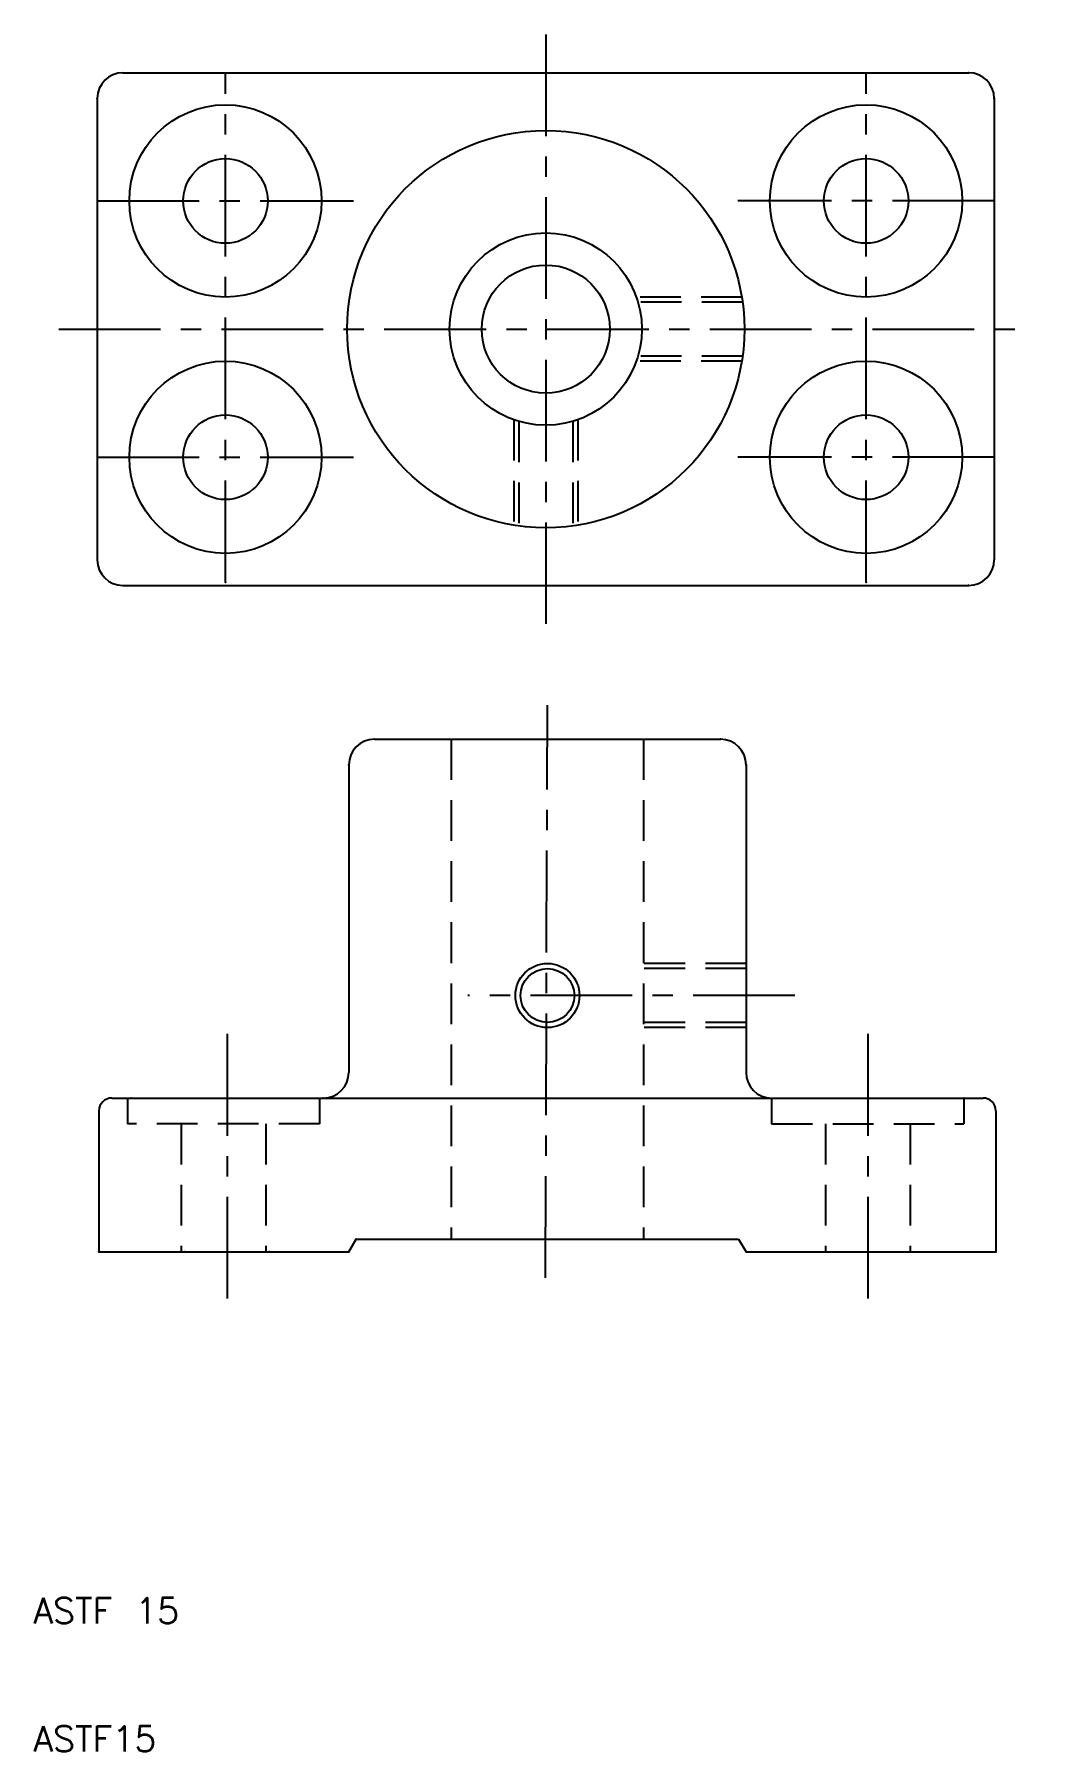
# Model space of a CAD drawing. Extents: x 10 to 88, y 10 to 144.
import ezdxf

# ---------------------------------------------------------------- set-up
doc = ezdxf.new("R2010")
doc.units = 0
doc.header["$LTSCALE"] = 0.25
doc.linetypes.add('CENTER', pattern=[50.8, 31.75, -6.35, 6.35, -6.35])
doc.linetypes.add('DASHED', pattern=[19.05, 12.7, -6.35])
doc.layers.get('0').update_dxf_attribs({"linetype": 'CONTINUOUS'})
doc.layers.add('CENTER', color=1, linetype='CENTER')
doc.styles.get("Standard").update_dxf_attribs({"font": 'txt.shx', "bigfont": 'extfont.shx'})

msp = doc.modelspace()

# ---------------------------------------------------------------- linework, layer by layer
for p, q in [((17, 141), (83, 141)), ((15, 139), (15, 103)), ((85, 139), (85, 103)), ((17, 101), (83, 101)), ((36.63, 89), (63.63, 89)), ((42.63, 89), (57.63, 89)), ((34.63, 87), (34.63, 63)), ((65.63, 87), (65.63, 63)), ((16.13, 61), (32.63, 61)), ((32.63, 61), (67.63, 61)), ((67.63, 61), (84.13, 61)), ((15.13, 60), (15.13, 49)), ((85.13, 60), (85.13, 49)), ((34.63, 49), (35.21, 50)), ((35.21, 50), (65.05, 50)), ((65.05, 50), (65.63, 49)), ((15.13, 49), (34.63, 49)), ((65.63, 49), (85.13, 49))]:
    msp.add_line(p, q)
at = {"color": 3, "linetype": 'DASHED'}
for p, q in [((65.3, 123.5), (57.07, 123.5)), ((65.36, 123.1), (57.2, 123.1)), ((65.3, 118.5), (57.07, 118.5)), ((65.36, 118.9), (57.2, 118.9)), ((47.5, 113.93), (47.5, 105.7)), ((52.5, 113.93), (52.5, 105.7)), ((47.9, 113.8), (47.9, 105.64)), ((52.1, 113.8), (52.1, 105.64)), ((42.63, 89), (42.63, 50)), ((57.63, 89), (57.63, 50)), ((65.63, 71.5), (57.63, 71.5)), ((65.63, 71.1), (57.63, 71.1)), ((65.63, 66.9), (57.63, 66.9)), ((65.63, 66.5), (57.63, 66.5)), ((17.35, 61), (17.35, 59)), ((32.35, 61), (32.35, 59)), ((67.63, 61), (67.63, 59)), ((82.63, 61), (82.63, 59)), ((32.35, 59), (17.35, 59)), ((21.55, 59), (21.55, 49)), ((28.15, 59), (28.15, 49)), ((67.63, 59), (82.63, 59)), ((71.83, 59), (71.83, 49)), ((78.43, 59), (78.43, 49))]:
    msp.add_line(p, q, dxfattribs=at)
for centre, radius in [((25, 131), 7.5), ((75, 131), 7.5), ((50, 121), 15.5), ((25, 131), 3.3), ((75, 131), 3.3), ((50, 121), 7.5), ((50, 121), 5), ((25, 111), 7.5), ((75, 111), 7.5), ((25, 111), 3.3), ((75, 111), 3.3), ((50.13, 69), 2.1)]:
    msp.add_circle(centre, radius)
at = {"color": 3}
msp.add_circle((50.13, 69), 2.5, dxfattribs=at)
for centre, radius, start, end in [((17, 139), 2, 90, 180), ((83, 139), 2, 0, 90), ((17, 103), 2, 180, 270), ((83, 103), 2, 270, 0), ((36.63, 87), 2, 90, 180), ((63.63, 87), 2, 0, 90), ((32.63, 63), 2, 270, 0), ((67.63, 63), 2, 180, 270), ((16.13, 60), 1, 90, 180), ((84.13, 60), 1, 0, 90)]:
    msp.add_arc(centre, radius, start, end)
for p in [(83, 141), (15, 139), (85, 139), (85, 131), (85, 111), (25, 101.26), (75, 101.26), (83, 101), (63.63, 89), (34.63, 87), (65.63, 87), (17.63, 61), (17.63, 61), (32.63, 61), (82.63, 61), (35.21, 50), (15.13, 49), (15.13, 49), (21.83, 49), (28.43, 49), (34.63, 49), (65.63, 49), (85.13, 49), (85.13, 49), (85.13, 49)]:
    msp.add_point(p)
at = {"layer": 'CENTER', "color": 1, "linetype": 'CENTER'}
for p, q in [((50, 144), (50, 98)), ((25, 101.26), (25, 141)), ((75, 101.26), (75, 141)), ((15, 131), (35, 131)), ((85, 131), (65, 131)), ((12, 121), (88, 121)), ((15, 111), (35, 111)), ((85, 111), (65, 111)), ((49.99, 46.97), (50.13, 91.65)), ((69.45, 69), (43.92, 69)), ((25.13, 66), (25.13, 44)), ((75.13, 66), (75.13, 44))]:
    msp.add_line(p, q, dxfattribs=at)

# ---------------------------------------------------------------- texts
for s, p in [('ASTF 15', (10, 20)), ('ASTF15', (10, 10))]:
    msp.add_text(s, height=2).set_placement(p)

doc.saveas('drawing.dxf')
